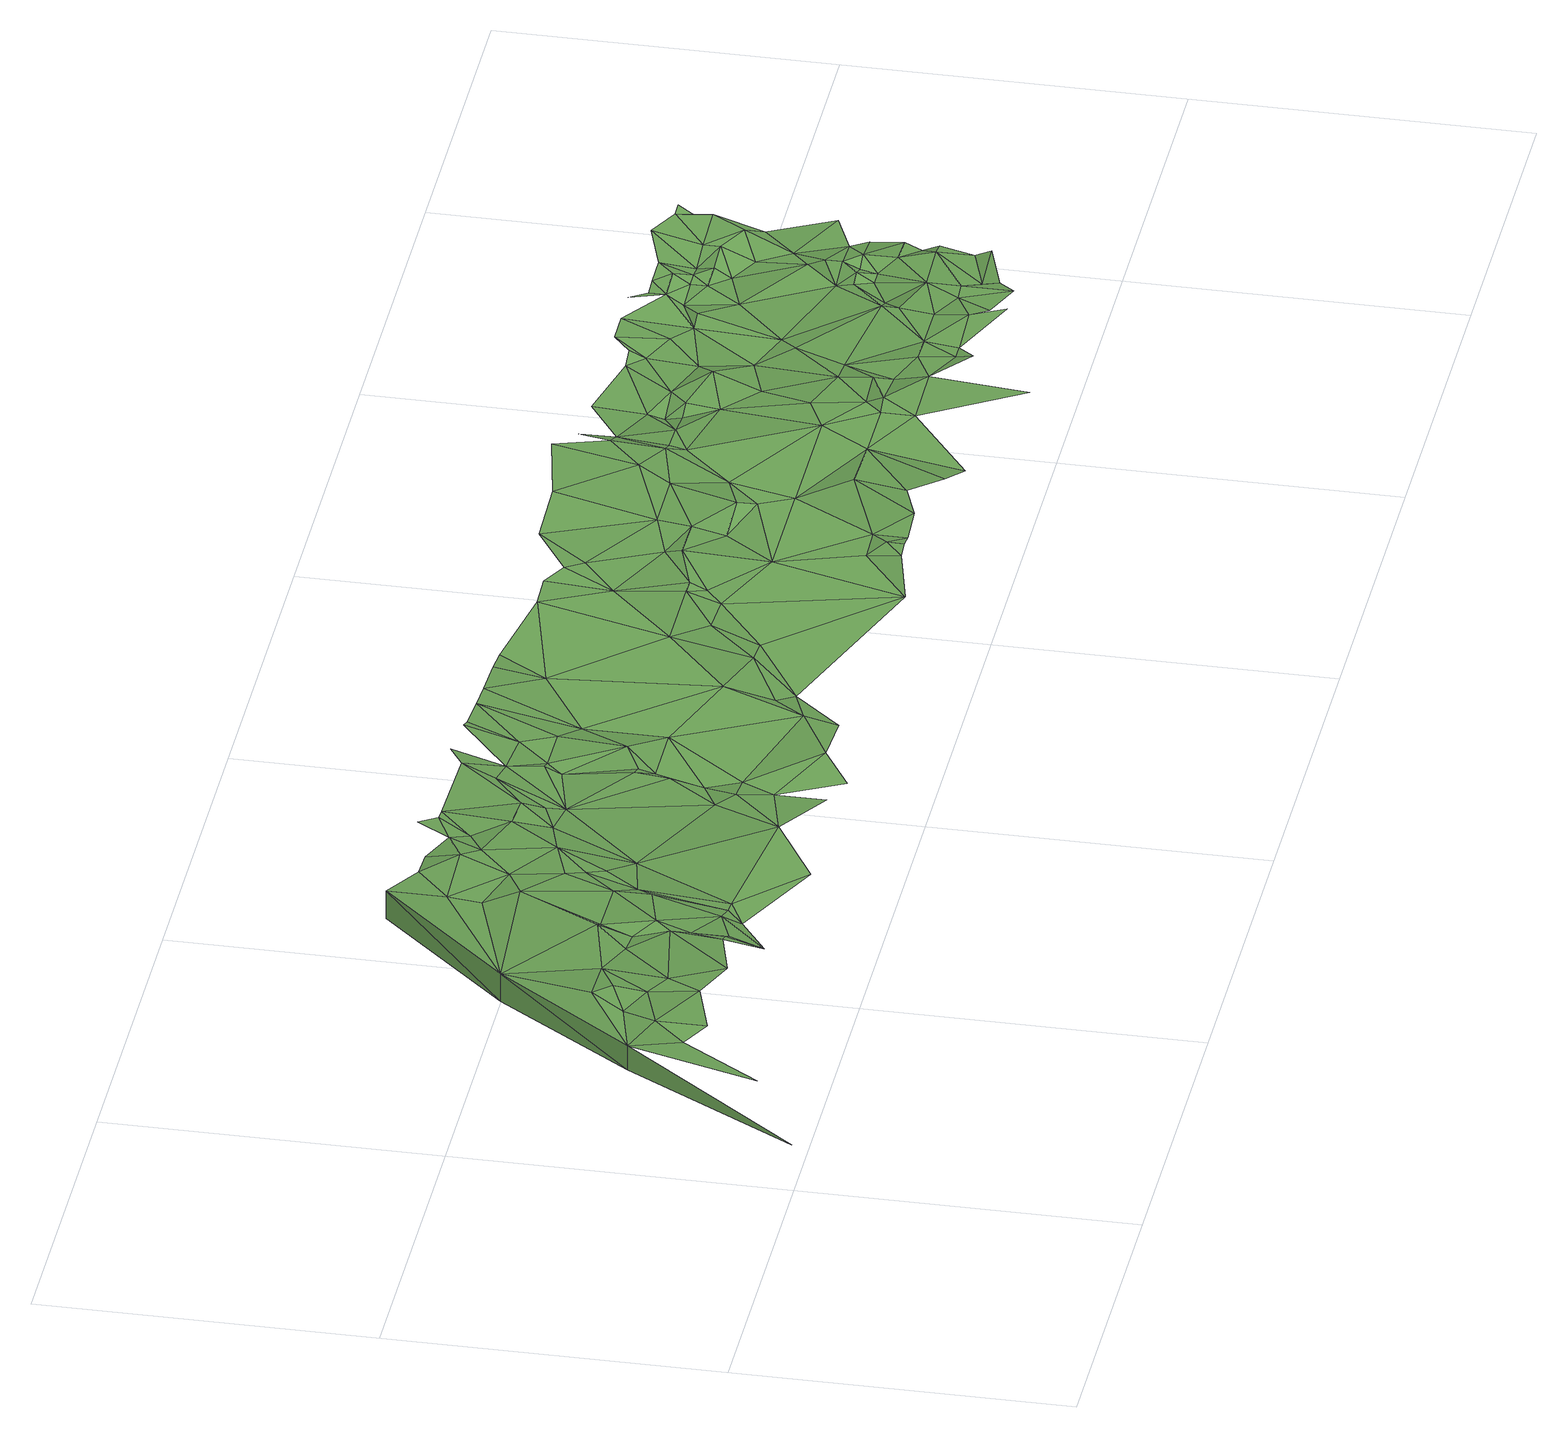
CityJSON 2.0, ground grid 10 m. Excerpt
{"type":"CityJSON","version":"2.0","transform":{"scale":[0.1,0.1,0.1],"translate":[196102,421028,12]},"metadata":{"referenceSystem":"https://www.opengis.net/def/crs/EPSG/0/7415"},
"CityObjects":{
"plantcover1":{"type":"PlantCover","attributes":{"3df_class":"Forest","bgt_fysiekvoorkomen":"groenvoorziening","bgt_status":"bestaand","identificatienamespace":"NL.IMGeo","begroeidterreindeeloptalud":"true","plus_fysiekvoorkomen":"gras- en kruidachtigen","relatievehoogteligging":0,"aantal_punten":0},"geometry":[{"type":"MultiSurface","lod":"1","boundaries":[[[0,1,2]],[[3,1,4]],[[3,5,1]],[[5,3,6]],[[1,5,7]],[[8,5,6]],[[1,7,9]],[[2,1,10]],[[11,7,5]],[[5,8,11]],[[1,9,10]],[[9,7,12]],[[12,7,11]],[[13,11,8]],[[14,13,8]],[[2,10,15]],[[16,9,12]],[[16,12,11]],[[13,16,11]],[[9,16,10]],[[17,16,13]],[[18,13,14]],[[13,18,17]],[[16,19,10]],[[16,17,19]],[[20,18,14]],[[17,18,21]],[[19,17,21]],[[15,10,22]],[[20,23,24]],[[20,25,18]],[[20,24,25]],[[26,21,18]],[[27,19,21]],[[10,19,28]],[[24,23,29]],[[29,25,24]],[[18,25,26]],[[26,27,21]],[[10,28,30]],[[31,10,30]],[[29,23,32]],[[28,19,27]],[[25,29,32]],[[26,25,32]],[[27,26,33]],[[22,10,31]],[[15,22,34]],[[35,32,23]],[[28,27,33]],[[32,36,26]],[[26,36,33]],[[35,37,32]],[[38,30,28]],[[38,31,30]],[[32,37,36]],[[28,33,39]],[[36,40,33]],[[28,39,38]],[[22,31,41]],[[37,40,36]],[[35,42,37]],[[33,40,43]],[[33,43,39]],[[37,42,40]],[[31,38,44]],[[41,31,44]],[[42,35,45]],[[43,40,46]],[[38,39,47]],[[39,43,47]],[[44,38,48]],[[49,41,44]],[[40,42,50]],[[46,47,43]],[[48,38,47]],[[46,40,50]],[[49,44,51]],[[48,51,44]],[[47,46,50]],[[51,48,52]],[[47,53,48]],[[54,42,45]],[[53,52,48]],[[42,54,50]],[[52,55,51]],[[56,47,50]],[[55,57,51]],[[56,53,47]],[[53,58,52]],[[58,55,52]],[[59,58,53]],[[56,59,53]],[[60,56,50]],[[50,54,61]],[[62,59,56]],[[60,50,61]],[[59,63,58]],[[62,56,60]],[[64,59,62]],[[54,65,61]],[[66,67,54]],[[67,65,54]],[[64,62,60]],[[59,64,63]],[[61,68,60]],[[69,61,65]],[[70,64,60]],[[65,67,71]],[[61,69,68]],[[63,64,70]],[[65,71,69]],[[72,60,68]],[[60,72,73]],[[60,74,70]],[[73,74,60]],[[75,63,70]],[[76,77,67]],[[67,77,71]],[[68,69,78]],[[72,68,78]],[[72,79,73]],[[72,78,79]],[[80,70,74]],[[74,73,80]],[[69,71,81]],[[69,81,78]],[[73,79,82]],[[80,73,82]],[[79,78,82]],[[83,70,80]],[[71,77,84]],[[85,70,83]],[[78,81,82]],[[86,80,82]],[[83,80,86]],[[71,84,81]],[[83,87,85]],[[82,88,86]],[[81,88,82]],[[84,77,89]],[[83,86,90]],[[83,90,87]],[[90,86,88]],[[81,91,88]],[[91,81,84]],[[92,84,89]],[[93,90,88]],[[84,92,94]],[[84,94,91]],[[95,93,88]],[[91,95,88]],[[94,92,96]],[[94,96,91]],[[93,95,97]],[[95,91,98]],[[99,96,92]],[[100,97,95]],[[98,91,96]],[[92,101,99]],[[96,99,102]],[[100,95,103]],[[98,96,102]],[[103,95,98]],[[102,99,104]],[[105,98,102]],[[104,99,101]],[[103,98,106]],[[98,105,106]],[[104,105,102]],[[104,107,105]],[[108,103,106]],[[105,109,106]],[[107,109,105]],[[101,110,104]],[[106,111,108]],[[110,107,104]],[[106,112,111]],[[113,106,109]],[[114,109,107]],[[101,115,116]],[[116,110,101]],[[112,106,113]],[[110,114,107]],[[109,114,113]],[[111,112,117]],[[115,118,116]],[[119,118,115]],[[110,116,120]],[[110,121,114]],[[112,113,122]],[[119,123,118]],[[118,120,116]],[[113,114,124]],[[112,122,117]],[[123,120,118]],[[124,114,121]],[[120,123,125]],[[124,122,113]],[[110,126,121]],[[120,127,110]],[[122,128,117]],[[129,124,121]],[[110,127,126]],[[120,125,130]],[[126,129,121]],[[122,124,131]],[[129,131,124]],[[130,127,120]],[[125,132,130]],[[122,133,128]],[[134,129,126]],[[122,131,133]],[[134,126,127]],[[131,129,134]],[[135,128,133]],[[136,132,137]],[[127,130,136]],[[130,132,136]],[[138,136,137]],[[131,134,139]],[[139,133,131]],[[140,134,127]],[[141,135,133]],[[140,127,136]],[[139,141,133]],[[139,134,142]],[[136,138,143]],[[142,134,140]],[[144,139,142]],[[145,141,139]],[[139,144,145]],[[141,145,146]],[[147,144,142]],[[147,145,144]],[[148,140,136]],[[148,136,143]],[[149,142,140]],[[142,149,147]],[[150,145,147]],[[151,140,148]],[[148,143,152]],[[151,153,140]],[[153,149,140]],[[150,154,145]],[[155,147,156]],[[156,147,149]],[[151,148,152]],[[147,155,150]],[[152,143,157]],[[143,158,157]],[[159,155,156]],[[159,156,149]],[[151,152,160]],[[149,153,161]],[[162,153,151]],[[163,150,155]],[[155,159,163]],[[161,153,162]],[[160,152,164]],[[164,152,157]],[[162,151,160]],[[159,149,165]],[[165,149,161]],[[154,150,166]],[[163,159,165]],[[163,166,150]],[[162,160,167]],[[168,164,157]],[[160,164,167]],[[169,161,162]],[[165,161,169]],[[165,170,163]],[[168,157,171]],[[171,157,172]],[[164,168,167]],[[163,170,173]],[[166,163,173]],[[167,174,162]],[[169,170,165]],[[174,169,162]],[[171,172,175]],[[167,168,176]],[[171,176,168]],[[176,171,175]],[[166,173,177]],[[173,170,178]],[[170,169,179]],[[180,169,174]],[[173,181,177]],[[181,173,178]],[[176,175,182]],[[183,167,176]],[[167,183,174]],[[170,179,178]],[[169,180,179]],[[184,182,175]],[[176,182,185]],[[181,178,186]],[[183,180,174]],[[176,185,187]],[[186,178,179]],[[183,176,187]],[[180,188,179]],[[185,182,189]],[[190,189,182]],[[180,191,188]],[[186,179,192]],[[193,179,188]],[[180,183,194]],[[195,183,187]],[[190,196,189]],[[185,197,187]],[[194,191,180]],[[192,179,193]],[[185,189,197]],[[193,188,191]],[[195,187,197]],[[189,196,198]],[[195,199,183]],[[200,201,192]],[[198,196,202]],[[189,198,197]],[[194,183,199]],[[203,193,191]],[[204,192,193]],[[205,200,192]],[[198,202,206]],[[195,197,207]],[[199,195,207]],[[193,203,204]],[[205,192,208]],[[192,204,208]],[[194,199,209]],[[203,191,210]],[[209,199,207]],[[198,211,197]],[[198,206,211]],[[212,191,194]],[[207,197,213]],[[214,206,202]],[[204,203,215]],[[204,215,208]],[[207,213,209]],[[216,205,208]],[[194,209,217]],[[191,212,210]],[[218,213,197]],[[203,219,215]],[[209,213,220]],[[219,203,210]],[[208,215,216]],[[218,197,211]],[[194,217,221]],[[209,220,217]],[[221,212,194]],[[206,222,211]],[[206,214,222]],[[215,223,216]],[[220,213,224]],[[215,219,223]],[[213,218,224]],[[224,217,220]],[[212,225,210]],[[210,226,219]],[[221,217,227]],[[228,218,211]],[[219,226,223]],[[227,217,224]],[[221,229,212]],[[224,218,230]],[[231,211,222]],[[226,210,225]],[[216,223,232]],[[228,211,231]],[[225,212,229]],[[228,230,218]],[[227,229,221]],[[223,226,233]],[[234,227,224]],[[230,234,224]],[[223,233,232]],[[235,225,229]],[[235,226,225]],[[236,229,227]],[[233,226,235]],[[235,229,237]],[[233,238,232]],[[229,236,237]],[[239,233,235]],[[233,239,238]],[[237,239,235]],[[239,240,238]],[[238,240,241]]]}]}
},
"vertices":[
[2,1,17],[33,54,25],[33,54,17],[33,38,28],[18,14,27],[43,48,28],[43,33,28],[48,58,27],[58,38,30],[53,68,29],[63,96,26],[58,53,28],[58,63,29],[63,48,30],[73,33,29],[63,96,17],[68,68,28],[78,63,29],[93,53,27],[88,73,30],[93,38,26],[88,63,27],[101,136,26],[103,28,18],[98,38,24],[98,48,24],[98,58,27],[93,73,27],[103,98,29],[103,38,21],[98,108,27],[98,118,28],[118,43,18],[113,73,26],[101,136,17],[123,38,13],[118,63,23],[128,43,14],[113,103,28],[118,88,27],[123,68,21],[108,128,29],[133,43,13],[123,83,25],[118,118,30],[153,24,13],[128,78,23],[133,93,26],[123,113,29],[118,128,28],[148,73,14],[128,123,29],[133,118,27],[143,108,27],[178,38,12],[138,128,29],[153,98,20],[133,133,30],[143,128,28],[158,108,24],[173,98,14],[188,58,11],[168,103,17],[173,128,26],[173,118,22],[193,53,12],[198,28,10],[198,43,10],[198,73,12],[198,63,10],[188,118,17],[203,53,10],[198,83,13],[193,103,13],[193,108,15],[183,133,24],[208,24,10],[223,33,10],[203,78,10],[203,83,11],[198,108,13],[223,78,10],[213,88,12],[208,118,13],[243,43,9],[203,133,20],[213,108,13],[208,133,18],[223,103,10],[243,33,7],[223,133,15],[253,68,10],[258,48,6],[233,133,14],[253,53,7],[248,118,10],[273,63,8],[248,133,12],[278,88,9],[283,63,6],[258,133,10],[318,28,5],[288,78,8],[288,128,10],[303,78,6],[303,88,9],[298,108,10],[308,83,7],[298,128,11],[308,88,9],[328,68,6],[303,123,13],[308,118,12],[323,98,9],[323,93,10],[338,33,6],[338,43,5],[318,133,14],[343,38,7],[343,33,7],[348,43,6],[338,83,7],[338,103,10],[348,33,6],[338,93,9],[358,33,8],[358,78,6],[363,68,6],[338,133,16],[353,83,9],[373,53,8],[358,103,10],[373,38,6],[363,113,12],[368,88,6],[363,138,16],[393,53,6],[378,28,8],[388,24,5],[378,108,9],[403,68,6],[373,123,13],[383,103,6],[413,43,6],[383,108,7],[383,123,8],[378,133,11],[393,108,6],[413,53,6],[408,98,5],[403,118,4],[418,58,6],[418,53,8],[413,73,7],[398,133,8],[403,113,3],[403,108,4],[433,43,7],[433,14,5],[408,108,6],[428,58,8],[418,88,6],[428,68,7],[413,113,6],[433,53,5],[423,103,8],[423,128,7],[438,68,5],[443,48,7],[433,93,5],[428,108,6],[448,38,5],[448,33,6],[428,123,7],[443,83,6],[453,38,5],[453,48,6],[428,128,9],[438,118,8],[448,113,6],[448,88,5],[433,133,10],[468,38,7],[468,63,7],[473,28,7],[468,48,6],[443,133,10],[468,58,7],[453,113,8],[478,43,6],[473,33,6],[463,103,6],[458,123,10],[458,118,7],[478,78,6],[473,63,5],[483,28,7],[483,53,7],[483,43,7],[478,73,7],[458,128,10],[453,133,11],[488,33,6],[468,113,8],[468,118,8],[463,128,11],[488,38,5],[483,68,5],[468,123,11],[483,73,8],[478,108,5],[498,53,8],[488,88,6],[488,68,5],[503,38,7],[473,118,8],[473,128,11],[488,78,8],[493,63,8],[478,113,8],[488,73,6],[488,83,8],[503,43,5],[478,118,7],[493,73,8],[488,103,5],[488,113,9],[498,78,7],[503,58,5],[493,93,6],[503,63,7],[503,53,7],[488,133,12],[488,118,9],[503,73,6],[498,108,9],[508,83,9],[503,103,6],[498,128,12],[503,118,10],[503,123,9],[503,128,12]
]}
